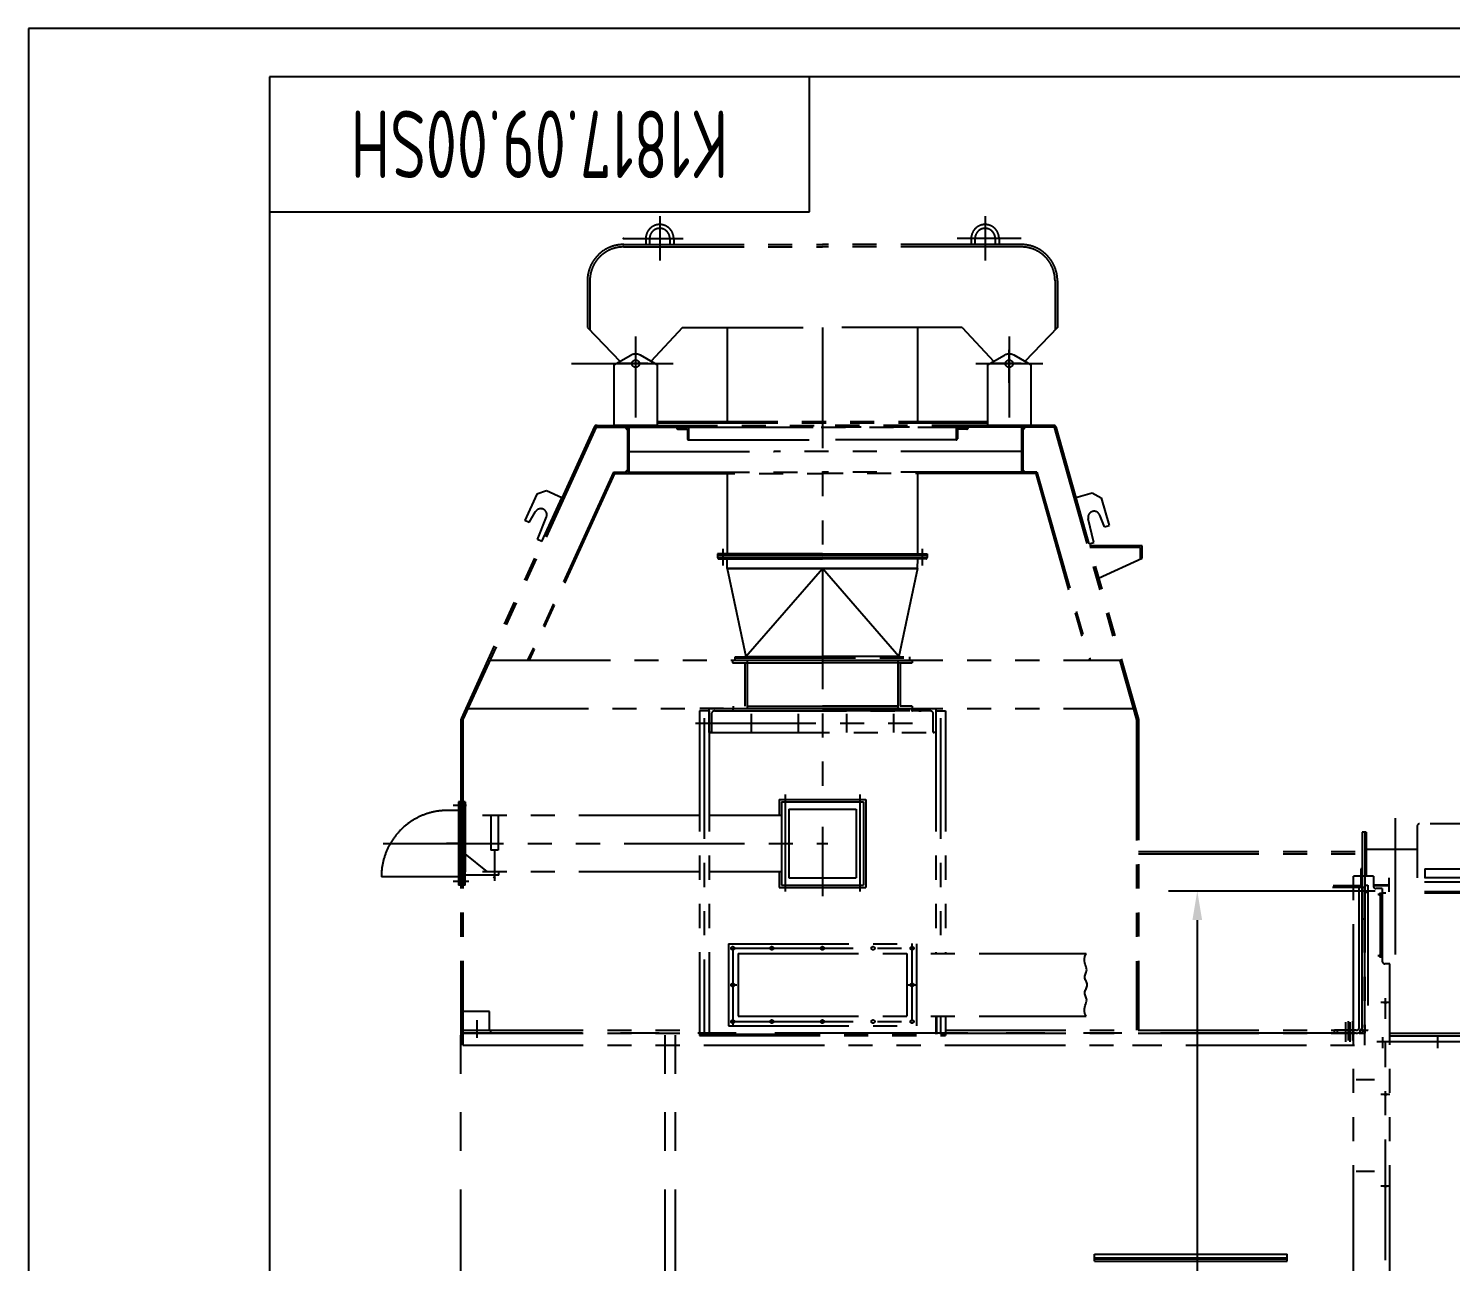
# Model space of a CAD drawing. Header units: millimetres. Extents: x 0 to 16800, y -457 to 11880.
# Drawn here: x 0 to 5900, y 6767 to 11880 of the extents above; entities that cross this region are included whole.
import ezdxf
from ezdxf.enums import TextEntityAlignment as Align

# ---------------------------------------------------------------- set-up
doc = ezdxf.new("R2010")
doc.units = ezdxf.units.MM
doc.header["$LTSCALE"] = 400
doc.linetypes.add('F', pattern=[0.75, 0.5, -0.25])
doc.linetypes.add('K', pattern=[2.5, 1.25, -0.25, 0.25, -0.25, 0.25, -0.25])
for name, color, linetype in [('01', 7, 'Continuous'), ('02', 1, 'Continuous'), ('04', 2, 'F'), ('07', 6, 'K'), ('08', 1, 'Continuous'), ('11', 3, 'Continuous')]:
    doc.layers.add(name, color=color, linetype=linetype)
doc.layers.get('04').off()
doc.styles.get("Standard").update_dxf_attribs({"font": 'isocp', "width": 0.707, "bigfont": 'intecad.shx'})
doc.dimstyles.new('INTE', dxfattribs={"dimscale": 40, "dimtxt": 3.5, "dimasz": 3, "dimexe": 3, "dimexo": 0, "dimgap": 1, "dimtad": 1, "dimdec": 1, "dimdsep": 46, "dimtxsty": 'Standard', "dimcen": 0, "dimclrd": 1, "dimclre": 1, "dimclrt": 3, "dimaunit": 1, "dimadec": 0, "dimazin": 0, "dimtfac": 1, "dimtmove": 0, "dimatfit": 0, "dimfxl": 1, "dimarcsym": 0})

# ---------------------------------------------------------------- blocks, each defined once
blk = doc.blocks.new('*D97')
at = {"layer": '08', "color": 1, "lineweight": -2}
for p, q in [((5587.6, 8303.1), (4729.5, 8303.1)), ((4849.5, 8183.1), (4849.5, 4823)), ((8974.1, 4703), (4729.5, 4703))]:
    blk.add_line(p, q, dxfattribs=at)
at = {"layer": '08', "color": 1}
for points in [[(4829.5, 8183.1), (4869.5, 8183.1), (4849.5, 8303.1)], [(4829.5, 4823), (4869.5, 4823), (4849.5, 4703)]]:
    blk.add_solid(points, dxfattribs=at)
at = {"layer": 'Defpoints', "color": 0}
for p in [(5587.6, 8303.1), (4849.5, 4703), (8974.1, 4703)]:
    blk.add_point(p, dxfattribs=at)
at = {"layer": '08', "color": 3, "insert": (4739.5, 6503.1), "char_height": 140, "attachment_point": 5, "rotation": 90}
blk.add_mtext('3600.1', dxfattribs=at)
blk = doc.blocks.new('serere')
at = {"layer": '07', "color": 6, "linetype": 'K', "ltscale": 1.6}
for p, q in [((22371.9, 11329.6), (22371.9, 10764.7)), ((22251.9, 11272.4), (22246.9, 11272.4)), ((22246.9, 11272.4), (22246.9, 11089.4)), ((22251.9, 11272.4), (22251.9, 11089.4)), ((22463.4, 11296.3), (22463.4, 11217.3)), ((22463.4, 11296.3), (22463.4, 11082.5)), ((24917.9, 11306.3), (22473.4, 11306.3)), ((22463.4, 11200.6), (22251.9, 11200.6)), ((22229.9, 11119.9), (22229.9, 11053.9)), ((22234.9, 11119.9), (22229.9, 11119.9)), ((22234.9, 11119.9), (22234.9, 11053.9)), ((22246.9, 11119.9), (22251.9, 11119.9)), ((22494.9, 11119.9), (23293.9, 11119.9)), ((22494.9, 11119.9), (22494.9, 11082.5)), ((22112.4, 11043.9), (22246.9, 11043.9)), ((22224.9, 11048.9), (22114.9, 11048.9)), ((22222.9, 10462.4), (22222.9, 11043.9)), ((22234.9, 10450.4), (22234.9, 11043.9)), ((22246.9, 10794.2), (22246.9, 11044.2)), ((22246.9, 10450.4), (22246.9, 11043.9)), ((22347.9, 11051.9), (22281.6, 11051.9)), ((22347.9, 11048.7), (22281.6, 11048.7)), ((23293.9, 11082.5), (22347.9, 11082.5)), ((22347.9, 11023.9), (22347.9, 11082.5)), ((23293.9, 11063.9), (22347.9, 11063.9)), ((23293.9, 11018.9), (22318.6, 11018.9)), ((23293.9, 11023.9), (22347.9, 11023.9)), ((22234.9, 10911.9), (22246.9, 10911.9)), ((22210.9, 10450.4), (22120.9, 10450.4)), ((22120.9, 10438.4), (22120.9, 10450.4)), ((22166.9, 10402.5), (22166.9, 10483.4)), ((22184.9, 10402.5), (22184.9, 10483.4)), ((22234.9, 10450.4), (22246.9, 10450.4)), ((18494.9, 7390.4), (18494.9, 10438.4)), ((22198.6, 10438.4), (18494.9, 10438.4)), ((19343.7, 7390.4), (19343.7, 10438.4)), ((19385.9, 7390.4), (19385.9, 10438.4)), ((22210.9, 10438.4), (22120.9, 10438.4)), ((23035.3, 10402.4), (22295.5, 10402.4)), ((22319.9, 10422.3), (22319.9, 10376.7)), ((22350.6, 10438.9), (27956.9, 10438.9)), ((22350.6, 10427.4), (23076.9, 10427.4)), ((22547.9, 10422.3), (22547.9, 10376.7)), ((22286.7, 10245.4), (22209.8, 10245.4)), ((22286.7, 9864.4), (22209.8, 9864.4)), ((21124.2, 9521.4), (21924.2, 9521.4)), ((21124.2, 9492.4), (21124.2, 9521.4)), ((21124.2, 9507.3), (21924.2, 9507.3)), ((21124.2, 9503), (21924.2, 9503)), ((21924.2, 9492.4), (21924.2, 9521.4)), ((21124.2, 9492.4), (21924.2, 9492.4))]:
    blk.add_line(p, q, dxfattribs=at)
at = {"layer": '07', "color": 6, "linetype": 'K'}
for p, q in [((22198.6, 7390.4), (22198.6, 11089.4)), ((22281.6, 11089.4), (22198.6, 11089.4)), ((22281.6, 11089.4), (22281.6, 11048.4)), ((22318.6, 11038.4), (22291.6, 11038.4)), ((22318.6, 11038.4), (22318.6, 10736.4)), ((22318.6, 11013.4), (22299.8, 11013.4)), ((22309.6, 11022.3), (22309.6, 10750.1)), ((22318.6, 10759.4), (22299.8, 10759.4)), ((22350.6, 10726.4), (22328.6, 10726.4)), ((22350.6, 7390.4), (22350.6, 10726.4)), ((22350.6, 10565.4), (22312.9, 10565.4)), ((22331.6, 7497.8), (22331.6, 10583)), ((22350.6, 10184.4), (22312.9, 10184.4)), ((22350.6, 9803.4), (22312.9, 9803.4))]:
    blk.add_line(p, q, dxfattribs=at)
for centre in [(22309.6, 11013.4), (22309.6, 10759.4), (22331.6, 10565.4), (22331.6, 10184.4), (22331.6, 9803.4)]:
    blk.add_circle(centre, 4, dxfattribs=at)
at = {"layer": '07', "color": 6, "linetype": 'K', "ltscale": 1.6}
for centre, radius, start, end in [((22473.4, 11296.3), 10, 90, 180), ((22224.9, 11053.9), 10, 270, 0), ((22224.9, 11053.9), 5, 270, 0), ((22210.9, 10462.4), 24, 270, 0), ((22210.9, 10462.4), 12, 270, 0)]:
    blk.add_arc(centre, radius, start, end, dxfattribs=at)
at = {"layer": '07', "color": 6, "linetype": 'K'}
for centre in [(22291.6, 11048.4), (22328.6, 10736.4)]:
    blk.add_arc(centre, 10, 180, 270, dxfattribs=at)
blk = doc.blocks.new('WERWT')
at = {"layer": '07', "linetype": 'K'}
for points in [[(-5690.6, 9935.7, 0.243631), (-5697.8, 9931), (-5690.6, 9927.7)], [(-3790.6, 9935.7), (-3790.6, 9927.7), (-3782.9, 9929.9, 0.331829)]]:
    blk.add_hatch(color=6, dxfattribs=at).paths.add_polyline_path(points)
at = {"layer": '07', "color": 6, "linetype": 'K'}
for p, q in [((-5426.6, 10803.9), (-5426.6, 10619)), ((-4076.6, 10803.9), (-4076.6, 10619)), ((-5576.6, 10710.7), (-5329.8, 10710.7)), ((-5576.6, 10685.7), (-4751.6, 10685.7)), ((-5484.6, 10710.7), (-5484.6, 10685.7)), ((-5468.6, 10710.7), (-5468.6, 10685.7)), ((-5384.6, 10710.7), (-5384.6, 10685.7)), ((-5368.6, 10710.7), (-5368.6, 10685.7)), ((-3926.6, 10685.7), (-4751.6, 10685.7)), ((-3926.6, 10710.7), (-4192, 10710.7)), ((-4134.6, 10710.7), (-4134.6, 10685.7)), ((-4118.6, 10710.7), (-4118.6, 10685.7)), ((-4034.6, 10710.7), (-4034.6, 10685.7)), ((-4018.6, 10710.7), (-4018.6, 10685.7)), ((-5576.6, 10675.7), (-4751.6, 10675.7)), ((-3926.6, 10675.7), (-4751.6, 10675.7)), ((-5726.6, 10535.7), (-5726.6, 10341.7)), ((-5716.6, 10535.7), (-5716.6, 10331.3)), ((-3786.6, 10535.7), (-3786.6, 10331.3)), ((-3776.6, 10535.7), (-3776.6, 10341.7)), ((-5726.6, 10341.7), (-5590.8, 10200.7)), ((-5331.6, 10341.7), (-5463, 10201.1)), ((-5331.6, 10341.7), (-4751.6, 10341.7)), ((-5146.6, 10341.7), (-5146.6, 9951.7)), ((-4171.6, 10341.7), (-4751.6, 10341.7)), ((-4751.6, 10341.7), (-4751.6, 8420.6)), ((-4356.6, 10341.7), (-4356.6, 9951.7)), ((-4171.6, 10341.7), (-4040.1, 10201.1)), ((-3776.6, 10341.7), (-3912.4, 10200.7)), ((-5526.6, 10305), (-5526.6, 9968.3)), ((-5526.6, 10305), (-5526.6, 10205)), ((-3976.6, 10305), (-3976.6, 9968.3)), ((-5616.6, 10186.7), (-5546.6, 10226.3)), ((-5436.6, 10186.7), (-5506.5, 10226.3)), ((-4066.6, 10186.7), (-3996.6, 10226.3)), ((-3976.6, 10112.8), (-3976.6, 10249.7)), ((-3886.6, 10186.7), (-3956.5, 10226.3)), ((-5793.2, 10191.7), (-5371.5, 10191.7)), ((-5616.6, 10186.7), (-5616.6, 9936.7)), ((-5476.6, 10191.7), (-5596.3, 10191.7)), ((-5576.6, 10191.7), (-5456.8, 10191.7)), ((-5526.6, 10201.2), (-5526.6, 10101.2)), ((-5526.6, 10163.8), (-5526.6, 10063.8)), ((-5526.6, 10163.8), (-5526.6, 10063.8)), ((-5436.6, 10186.7), (-5436.6, 9936.7)), ((-4114.5, 10191.7), (-3836.9, 10191.7)), ((-4066.6, 10186.7), (-4066.6, 9936.7)), ((-3926.6, 10191.7), (-4046.3, 10191.7)), ((-3926.6, 10191.7), (-4046.3, 10191.7)), ((-3886.6, 10186.7), (-3886.6, 9936.7)), ((-5697.8, 9931), (-6250.8, 8719)), ((-5690.6, 9927.7), (-6243.6, 8715.7)), ((-5690.6, 9927.7), (-5697.8, 9931)), ((-5690.6, 9927.7), (-5690.6, 9935.7)), ((-5686.4, 9935.7), (-5690.6, 9935.7)), ((-5690.6, 9927.7), (-4751.6, 9927.7)), ((-5686.4, 9935.7), (-4751.6, 9935.7)), ((-5616.6, 9936.7), (-5436.6, 9936.7)), ((-5570.6, 9927.7), (-5560.6, 9917.7)), ((-5560.6, 9927.7), (-5560.6, 9741.7)), ((-5554.6, 9927.7), (-5554.6, 9735.7)), ((-5436.6, 9951.7), (-4066.6, 9951.7)), ((-5436.6, 9945.7), (-4066.6, 9945.7)), ((-5356.8, 9925.7), (-5356.8, 9925.7)), ((-5356.4, 9927.7), (-4146.8, 9927.7)), ((-5351.8, 9920.7), (-5316.8, 9920.7)), ((-5311.8, 9927.7), (-5311.8, 9935.7)), ((-5311.8, 9915.7), (-5311.8, 9880.7)), ((-5306.8, 9927.7), (-5306.8, 9875.7)), ((-3798.1, 9935.7), (-4751.6, 9935.7)), ((-3790.6, 9927.7), (-4751.6, 9927.7)), ((-4196.8, 9927.7), (-4196.8, 9875.7)), ((-4191.8, 9927.7), (-4191.8, 9935.7)), ((-4191.8, 9915.7), (-4191.8, 9880.7)), ((-4151.8, 9920.7), (-4186.8, 9920.7)), ((-4146.8, 9925.7), (-4146.8, 9927.7)), ((-4146.8, 9925.7), (-4146.8, 9925.7)), ((-4066.6, 9936.7), (-3886.6, 9936.7)), ((-3926.1, 9927.7), (-3926.1, 9735.7)), ((-3920.1, 9927.7), (-3920.1, 9741.7)), ((-3920.1, 9917.7), (-3910.1, 9927.7)), ((-3790.6, 9935.7), (-3798.1, 9935.7)), ((-3790.6, 9935.7), (-3790.6, 9927.7)), ((-3790.6, 9927.7), (-3782.9, 9929.9)), ((-3790.6, 9927.7), (-3448.6, 8714.8)), ((-3782.9, 9929.9), (-3440.6, 8715.9)), ((-5306.8, 9875.7), (-4751.8, 9875.7)), ((-4196.8, 9875.7), (-4751.8, 9875.7)), ((-5554.6, 9827.7), (-4951.6, 9827.7)), ((-3926.1, 9827.7), (-4951.6, 9827.7)), ((-5618.5, 9741.7), (-5974.8, 8961.7)), ((-5614.6, 9735.7), (-5968.2, 8961.7)), ((-5614.6, 9735.7), (-5620.1, 9738.2)), ((-5618.5, 9741.7), (-5560.6, 9741.7)), ((-5614.6, 9735.7), (-5614.6, 9741.7)), ((-5614.6, 9735.7), (-4751.6, 9735.7)), ((-5570.6, 9741.7), (-5560.6, 9751.7)), ((-5554.6, 9741.7), (-4751.6, 9741.7)), ((-5146.6, 9735.7), (-5146.6, 9403.7)), ((-3926.1, 9741.7), (-4751.6, 9741.7)), ((-3866.1, 9735.7), (-4751.6, 9735.7)), ((-4356.6, 9735.7), (-4356.6, 9403.7)), ((-3920.1, 9751.7), (-3910.1, 9741.7)), ((-3861.5, 9741.7), (-3920.1, 9741.7)), ((-3866.1, 9741.7), (-3866.1, 9735.7)), ((-3866.1, 9735.7), (-3860.3, 9737.4)), ((-3866.1, 9735.7), (-3647.5, 8961.7)), ((-3861.5, 9741.7), (-3641.2, 8961.7)), ((-5936.1, 9650), (-5986.2, 9540.9)), ((-5896.3, 9664.7), (-5936.1, 9650)), ((-5916.2, 9453.8), (-5832.7, 9635.5)), ((-5832.7, 9635.5), (-5896.3, 9664.7)), ((-3700.1, 9636.9), (-3632.8, 9656.2)), ((-3644.9, 9444.7), (-3700.1, 9636.9)), ((-3632.8, 9656.2), (-3595.7, 9635.7)), ((-3595.7, 9635.7), (-3562.6, 9520.3)), ((-5968, 9532.6), (-5941.5, 9578.1)), ((-3581.8, 9514.8), (-3601.2, 9563.8)), ((-5968, 9532.6), (-5986.2, 9540.9)), ((-5934.3, 9462.1), (-5896.7, 9556.2)), ((-3625.7, 9450.2), (-3648.8, 9548.9)), ((-3581.8, 9514.8), (-3562.6, 9520.3)), ((-5916.2, 9453.8), (-5934.3, 9462.1)), ((-3644.9, 9444.7), (-3625.7, 9450.2)), ((-4751.6, 9403.7), (-5186.6, 9403.7)), ((-5186.6, 9403.7), (-5186.6, 9387.7)), ((-4751.6, 9397.7), (-5186.6, 9397.7)), ((-4751.6, 9387.7), (-5186.6, 9387.7)), ((-5186.6, 9387.7), (-5186.6, 9387.7)), ((-5181.6, 9382.7), (-4751.6, 9382.7)), ((-5165.5, 9424.4), (-5165.5, 9355.4)), ((-5146.7, 9342.7), (-5147.2, 9382.7)), ((-4751.6, 9403.7), (-4316.6, 9403.7)), ((-4751.6, 9397.7), (-4316.6, 9397.7)), ((-4751.6, 9387.7), (-4316.6, 9387.7)), ((-4321.6, 9382.7), (-4751.6, 9382.7)), ((-4356.5, 9342.7), (-4355.9, 9382.7)), ((-4337.6, 9424.4), (-4337.6, 9355.4)), ((-4316.6, 9403.7), (-4316.6, 9387.7)), ((-4316.6, 9387.7), (-4316.6, 9387.7)), ((-3425.6, 9435.7), (-3643.5, 9435.7)), ((-3431.6, 9429.7), (-3641.8, 9429.7)), ((-3606.4, 9301.8), (-3425.6, 9385.7)), ((-3431.6, 9381.9), (-3431.6, 9429.7)), ((-3425.6, 9385.7), (-3425.6, 9435.7)), ((-5146.7, 9342.7), (-4751.6, 9342.7)), ((-5146.7, 9342.7), (-5069.2, 8977.7)), ((-4751.6, 9342.7), (-5146.6, 9342.7)), ((-5069.2, 8977.7), (-4751.6, 9342.7)), ((-4751.6, 9342.7), (-4356.6, 9342.7)), ((-4356.5, 9342.7), (-4751.6, 9342.7)), ((-4434, 8977.7), (-4751.6, 9342.7)), ((-4356.5, 9342.7), (-4434, 8977.7)), ((-5114.1, 8976.7), (-4389.1, 8976.7)), ((-5114.1, 8961.7), (-5114.1, 8976.7)), ((-5114.1, 8971.7), (-4389.1, 8971.7)), ((-5069.2, 8977.7), (-4751.6, 8977.7)), ((-5069.2, 8977.7), (-4751.6, 8977.7)), ((-4434, 8977.7), (-4751.6, 8977.7)), ((-4434, 8977.7), (-4751.6, 8977.7)), ((-4389.1, 8961.7), (-4389.1, 8976.7)), ((-6131.1, 8961.7), (-4751.6, 8961.7)), ((-5124.1, 8961.7), (-4379.1, 8961.7)), ((-5124.1, 8961.7), (-5124.1, 8951.7)), ((-5124.1, 8961.7), (-5124.1, 8951.7)), ((-5124.1, 8951.7), (-4751.6, 8951.7)), ((-5074.1, 8951.7), (-5074.1, 8771.7)), ((-5064.1, 8961.7), (-5064.1, 8761.7)), ((-5064.1, 8951.7), (-4751.6, 8951.7)), ((-4751.6, 8961.7), (-3519.4, 8961.7)), ((-4439.1, 8951.7), (-4751.6, 8951.7)), ((-4379.1, 8951.7), (-4751.6, 8951.7)), ((-4439.1, 8961.7), (-4439.1, 8761.7)), ((-4429.1, 8951.7), (-4429.1, 8771.7)), ((-4429.1, 8951.7), (-4379.1, 8951.7)), ((-4429.1, 8951.7), (-4379.1, 8951.7)), ((-4379.1, 8961.7), (-4379.1, 8951.7)), ((-4379.1, 8961.7), (-4379.1, 8951.7)), ((-6222.5, 8761.7), (-4751.6, 8761.7)), ((-5261.6, 8751.7), (-5261.6, 7405.7)), ((-5221.6, 8751.7), (-5261.6, 8751.7)), ((-5161.6, 8761.7), (-5260.6, 8761.7)), ((-5221.6, 8661.7), (-5221.6, 8761.7)), ((-5221.6, 8751.7), (-5221.6, 7411.7)), ((-5211.6, 8739.7), (-5211.6, 8663.2)), ((-5211.6, 8739.7), (-5211.6, 8663.2)), ((-5199.6, 8751.7), (-5124.8, 8751.7)), ((-5151.6, 8751.7), (-4341.6, 8751.7)), ((-5121.6, 8771.7), (-5121.6, 8761.7)), ((-5121.6, 8755), (-5121.6, 8761.7)), ((-5114.1, 8751.7), (-4751.6, 8751.7)), ((-5064.1, 8771.7), (-4751.6, 8771.7)), ((-5046.6, 8740.2), (-5046.6, 8661.7)), ((-4851.6, 8740.2), (-4851.6, 8661.7)), ((-4751.6, 8771.7), (-4439.1, 8771.7)), ((-4439.1, 8771.7), (-4751.6, 8771.7)), ((-4751.6, 8761.7), (-3462, 8761.7)), ((-4389.1, 8751.7), (-4751.6, 8751.7)), ((-4651.6, 8739.7), (-4651.6, 8661.7)), ((-4456.6, 8739.7), (-4456.6, 8661.7)), ((-4379.1, 8771.7), (-4429.1, 8771.7)), ((-4381.6, 8761.7), (-4381.6, 8755)), ((-4381.6, 8761.7), (-4381.6, 8761.7)), ((-4379.1, 8771.7), (-4379.1, 8761.7)), ((-4303.6, 8751.7), (-4378.3, 8751.7)), ((-4291.6, 8663.2), (-4291.6, 8739.7)), ((-4281.6, 8761.7), (-4281.6, 8661.7)), ((-4281.6, 8751.7), (-4281.6, 7745.7)), ((-4281.6, 8751.7), (-4241.6, 8751.7)), ((-4241.6, 8751.7), (-4241.6, 7745.7)), ((-6251.6, 8715.7), (-6251.6, 7365.7)), ((-6243.6, 8715.7), (-6251.6, 8715.7)), ((-6243.6, 8715.7), (-6250.8, 8719)), ((-6243.6, 8715.7), (-6243.6, 7365.7)), ((-5278.3, 8701.7), (-4291.6, 8701.7)), ((-5241.6, 8721.7), (-5241.6, 7411.7)), ((-4261.6, 8721.7), (-4261.6, 7745.7)), ((-3448.6, 8714.8), (-3448.6, 7427.7)), ((-3440.6, 8716.9), (-3440.6, 8715.9)), ((-3440.6, 8715.9), (-3440.6, 7427.7)), ((-5221.6, 8661.7), (-4281.6, 8661.7)), ((-5213.1, 8661.7), (-5221.6, 8661.7)), ((-4281.6, 8661.7), (-4290, 8661.7)), ((-4931.6, 8384.2), (-4571.6, 8384.2)), ((-4931.6, 8384.2), (-4931.6, 8318.7)), ((-4906.6, 8405.9), (-4906.6, 8002.4)), ((-4596.6, 8405.9), (-4596.6, 8002.4)), ((-4571.6, 8384.2), (-4571.6, 8019.2)), ((-6261.6, 8339.2), (-6306.6, 8339.2)), ((-6233.9, 8359.2), (-6283.5, 8359.2)), ((-6227.7, 8359.2), (-6273.3, 8359.2)), ((-6261.6, 8374.2), (-6261.6, 8029.2)), ((-6256.6, 8374.2), (-6261.6, 8374.2)), ((-6261.6, 8339.2), (-6261.6, 8336.2)), ((-6256.6, 8374.2), (-6256.6, 8029.2)), ((-6251.6, 8374.2), (-6256.6, 8374.2)), ((-6256.6, 8374.2), (-6256.6, 8084.7)), ((-6256.6, 8374.2), (-6256.6, 8084.7)), ((-6251.6, 8374.2), (-6251.6, 8318.7)), ((-6233.6, 8374.2), (-6243.6, 8374.2)), ((-6243.6, 8374.2), (-6243.6, 8084.7)), ((-6238.6, 8374.2), (-6238.6, 8084.7)), ((-6233.6, 8374.2), (-6233.6, 8084.7)), ((-4921.6, 8374.2), (-4921.6, 8029.2)), ((-4921.6, 8374.2), (-4581.6, 8374.2)), ((-4891.6, 8344.2), (-4611.6, 8344.2)), ((-4891.6, 8344.2), (-4891.6, 8059.2)), ((-4611.6, 8344.2), (-4611.6, 8059.2)), ((-4581.6, 8374.2), (-4581.6, 8029.2)), ((-6251.6, 8318.7), (-6251.6, 8084.7)), ((-5261.6, 8318.7), (-6233.6, 8318.7)), ((-6127.6, 8318.7), (-6127.6, 8175.1)), ((-6097.6, 8318.7), (-6097.6, 8175.1)), ((-4921.6, 8318.7), (-5224.6, 8318.7)), ((-4751.6, 8271.5), (-4751.6, 7984.1)), ((-6574.4, 8201.7), (-4729.4, 8201.7)), ((-6233.9, 8201.7), (-6311.6, 8201.7)), ((-2512.6, 8249.6), (-2512.6, 7439.7)), ((-2500.6, 8249.6), (-2512.6, 8249.6)), ((-2500.6, 8249.6), (-2500.6, 7415.7)), ((-6140.6, 8084.7), (-6233.6, 8159.2)), ((-6097.6, 8175.1), (-6127.6, 8175.1)), ((-6112.6, 8175.1), (-6112.6, 8047.4)), ((-3440.6, 8169.6), (-2512.6, 8169.6)), ((-3440.6, 8159.6), (-2512.6, 8159.6)), ((-6256.6, 8029.2), (-6256.6, 8084.7)), ((-6256.6, 8029.2), (-6256.6, 8084.7)), ((-6251.6, 8029.2), (-6251.6, 8084.7)), ((-6243.6, 8029.2), (-6243.6, 8084.7)), ((-6238.6, 8029.2), (-6238.6, 8084.7)), ((-5261.6, 8084.7), (-6233.6, 8084.7)), ((-6233.6, 8029.2), (-6233.6, 8084.7)), ((-6094.6, 8070.9), (-6094.6, 8084.7)), ((-4921.6, 8084.7), (-5224.6, 8084.7)), ((-4931.6, 8084.7), (-4931.6, 8019.2)), ((-6578.6, 8064.2), (-6581.6, 8064.2)), ((-6261.6, 8064.2), (-6578.6, 8064.2)), ((-6233.9, 8044.2), (-6283.5, 8044.2)), ((-6219, 8044.2), (-6272.7, 8044.2)), ((-6256.6, 8029.2), (-6261.6, 8029.2)), ((-6251.6, 8029.2), (-6256.6, 8029.2)), ((-6233.6, 8029.2), (-6243.6, 8029.2)), ((-6094.6, 8070.9), (-6233.6, 8070.9)), ((-6112.6, 8060.2), (-6116.1, 8063.9)), ((-6112.6, 8060.2), (-6116.1, 8056.5)), ((-6112.6, 8060.2), (-6109, 8063.9)), ((-6112.6, 8060.2), (-6109, 8056.5)), ((-4921.6, 8029.2), (-4581.6, 8029.2)), ((-4891.6, 8059.2), (-4611.6, 8059.2)), ((-2500.6, 8029.9), (-2488.6, 8029.9)), ((-2488.6, 8029.9), (-2488.6, 7427.7)), ((-4931.6, 8019.2), (-4571.6, 8019.2)), ((-2500.6, 8000.3), (-2488.6, 8000.3)), ((-5141.6, 7785.7), (-5141.6, 7445.7)), ((-5141.6, 7785.7), (-4361.6, 7785.7)), ((-5123.6, 7767.7), (-5123.6, 7444.5)), ((-5123.6, 7767.7), (-4359.8, 7767.7)), ((-5101.6, 7745.7), (-3658, 7745.7)), ((-5101.6, 7745.7), (-5101.6, 7485.7)), ((-5101.6, 7745.7), (-4401.6, 7745.7)), ((-4401.6, 7745.7), (-4401.6, 7485.7)), ((-4379.6, 7463.7), (-4379.6, 7786.8)), ((-4361.6, 7785.7), (-4361.6, 7445.7)), ((-5123.6, 7615.7), (-5106.7, 7615.7)), ((-4396.7, 7615.7), (-4366.1, 7615.7)), ((-6132.6, 7505.7), (-6243.6, 7505.7)), ((-6132.6, 7427.7), (-6132.6, 7505.7)), ((-6184.6, 7396.1), (-6184.6, 7469.1)), ((-5141.6, 7445.7), (-4361.6, 7445.7)), ((-5123.6, 7463.7), (-4366.1, 7463.7)), ((-5101.6, 7485.7), (-3658, 7485.7)), ((-5101.6, 7485.7), (-4401.6, 7485.7)), ((-4281.6, 7485.7), (-4281.6, 7411.7)), ((-4278.6, 7485.7), (-4278.6, 7411.7)), ((-4261.6, 7485.7), (-4261.6, 7411.7)), ((-4241.6, 7485.7), (-4241.6, 7405.7)), ((-2568.6, 7385.1), (-2568.6, 7466)), ((-2550.6, 7385.1), (-2550.6, 7466)), ((-6243.6, 7427.7), (-5261.6, 7427.7)), ((-6243.6, 7415.7), (-5261.6, 7415.7)), ((-6128.6, 7427.7), (-6128.6, 7415.7)), ((-5261.6, 7411.7), (-4241.6, 7411.7)), ((-5261.6, 7408.7), (-4241.6, 7408.7)), ((-5261.6, 7405.7), (-4241.6, 7405.7)), ((-4241.6, 7427.7), (-3440.6, 7427.7)), ((-4241.6, 7415.7), (-3440.6, 7415.7)), ((-3440.6, 7427.7), (-2524.6, 7427.7)), ((-3440.6, 7415.7), (-2524.6, 7415.7)), ((-2614.6, 7415.7), (-2614.6, 7427.7)), ((-2524.6, 7415.7), (-2500.6, 7415.7)), ((-2500.6, 7427.7), (-2488.6, 7427.7)), ((-2500.6, 7365.7), (-2500.6, 7415.7)), ((-6243.6, 7365.7), (-2500.6, 7365.7)), ((-3465.6, 7365.7), (-3440.6, 7365.7))]:
    blk.add_line(p, q, dxfattribs=at)
blk.add_lwpolyline([(-3658, 7485.7), (-3662.5, 7497.1), (-3664.5, 7507.2), (-3664.7, 7516.1), (-3663.5, 7524), (-3661.5, 7530.9), (-3659.1, 7537.1), (-3656.9, 7542.8), (-3655.4, 7548), (-3655, 7552.9), (-3655.5, 7557.7), (-3656.7, 7562.2), (-3658.3, 7566.6), (-3660, 7570.9), (-3661.6, 7575), (-3662.8, 7579.1), (-3663.2, 7583.2), (-3662.8, 7587.3), (-3661.6, 7591.3), (-3659.9, 7595.4), (-3658, 7599.4), (-3656.1, 7603.5), (-3654.4, 7607.6), (-3653.2, 7611.6), (-3652.8, 7615.7), (-3653.2, 7619.8), (-3654.4, 7623.8), (-3656.1, 7627.9), (-3658, 7631.9), (-3659.9, 7636), (-3661.6, 7640.1), (-3662.8, 7644.1), (-3663.2, 7648.2), (-3662.8, 7652.3), (-3661.6, 7656.4), (-3660, 7660.5), (-3658.3, 7664.8), (-3656.7, 7669.2), (-3655.5, 7673.7), (-3655, 7678.4), (-3655.4, 7683.4), (-3656.9, 7688.6), (-3659.1, 7694.3), (-3661.5, 7700.5), (-3663.5, 7707.4), (-3664.7, 7715.3), (-3664.5, 7724.2), (-3662.5, 7734.2), (-3658, 7745.7)], dxfattribs=at)
for centre, radius in [((-5526.6, 10191.7), 15.5), ((-5526.6, 10191.7), 15.5), ((-3976.6, 10191.7), 15.5), ((-5123.6, 7767.7), 7), ((-4961.6, 7767.7), 7), ((-4751.6, 7767.7), 7), ((-4541.6, 7767.7), 7), ((-4379.6, 7767.7), 7), ((-5123.6, 7615.7), 7), ((-4379.6, 7615.7), 7), ((-5123.6, 7463.7), 7), ((-4961.6, 7463.7), 7), ((-4751.6, 7463.7), 7), ((-4541.6, 7463.7), 7), ((-4379.6, 7463.7), 7)]:
    blk.add_circle(centre, radius, dxfattribs=at)
for centre, radius, start, end in [((-5426.6, 10710.7), 58, 0, 180), ((-5426.6, 10710.7), 42, 0, 180), ((-4076.6, 10710.7), 58, 0, 180), ((-4076.6, 10710.7), 42, 0, 180), ((-5576.6, 10535.7), 150, 90, 180), ((-3926.6, 10535.7), 150, 0, 90), ((-5576.6, 10535.7), 140, 90, 180), ((-3926.6, 10535.7), 140, 0, 90), ((-5526.6, 10191.7), 40, 59.86107, 120.13893), ((-3976.6, 10191.7), 40, 59.86107, 120.13893), ((-5689.7, 9926.3), 9.41, 84.64749, 150.12167), ((-5351.8, 9925.7), 5, 156.42182, 270), ((-5316.8, 9915.7), 5, 0, 90), ((-4186.8, 9915.7), 5, 90, 180), ((-4151.8, 9925.7), 5, 270, 0), ((-3790.6, 9927.6), 8.08, 15.33517, 89.58819), ((-5306.8, 9880.7), 5, 180, 270), ((-4196.8, 9880.7), 5, 270, 0), ((-5919.9, 9565.5), 25, 338.17108, 149.75058), ((-3624.5, 9554.6), 25, 21.58448, 193.16398), ((-5181.6, 9387.7), 5, 180, 270), ((-4321.6, 9387.7), 5, 270, 0), ((-5199.6, 8739.7), 12, 90, 179.87822), ((-5124.9, 8755), 3.3, 270.26213, 0), ((-4378.3, 8755), 3.3, 180, 269.73787), ((-4303.6, 8739.7), 12, 0.12178, 90), ((-6246, 8716.2), 5.6, 150.0624, 185.41178), ((-5213.1, 8663.2), 1.52, 270, 0), ((-4290, 8663.2), 1.52, 180, 270), ((-6306.6, 8064.2), 275, 90, 180), ((-2524.6, 7439.7), 12, 270, 0), ((-2524.6, 7439.7), 24, 300, 0), ((-2524.6, 7439.7), 24, 270, 300)]:
    blk.add_arc(centre, radius, start, end, dxfattribs=at)
for p in [(-5576.6, 10710.7), (-5576.6, 10685.7)]:
    blk.add_point(p, dxfattribs=at)
blk = doc.blocks.new('*U189', base_point=(251.96, 168.31))
at = {"layer": '01'}
for p, q in [((251.96, 168.31), (251.96, 182.31)), ((195.96, 168.31), (251.96, 168.31))]:
    blk.add_line(p, q, dxfattribs=at)
blk = doc.blocks.new('*U190')
at = {"layer": '04'}
blk.add_blockref('*U189', (0, 0), dxfattribs=at)
blk = doc.blocks.new('*U191')
at = {"layer": '01'}
for points in [[(415, 292), (25, 292)], [(25, 292), (25, 5)]]:
    blk.add_lwpolyline(points, dxfattribs=at)
at = {"layer": '02'}
for points in [[(420, 297), (0, 297)], [(0, 297), (0, 0)]]:
    blk.add_lwpolyline(points, dxfattribs=at)

msp = doc.modelspace()

# ---------------------------------------------------------------- block references
at = {"layer": '02', "xscale": 40, "yscale": 40, "zscale": 40}
msp.add_blockref('*U191', (0, 0), dxfattribs=at)
at = {"layer": '02', "xscale": 40, "yscale": 40}
msp.add_blockref('*U190', (3240, 11120), dxfattribs=at)
at = {"layer": '04'}
for name, p in [('WERWT', (8045.83, 298.39)), ('serere', (-16701.6, -2724.35))]:
    msp.add_blockref(name, p, dxfattribs=at)

# ---------------------------------------------------------------- texts
at = {"layer": '11', "width": 0.69384}
msp.add_text('K1817.09.00SH', height=280, rotation=180, dxfattribs=at).set_placement((2902.78, 11540), (1337.22, 11540), align=Align.FIT)

# ---------------------------------------------------------------- dimensions: what is measured, and where the dimension line sits
at = {"layer": '08'}
dim = msp.add_linear_dim(base=(4849.51, 4703.04), p1=(5587.65, 8303.1), p2=(8974.07, 4703.04), angle=90, dimstyle='INTE', dxfattribs=at)
dim.commit()
dim.dimension.update_dxf_attribs({"geometry": '*D97', "text_midpoint": (4739.51, 6503.07)})

doc.saveas('drawing.dxf')
